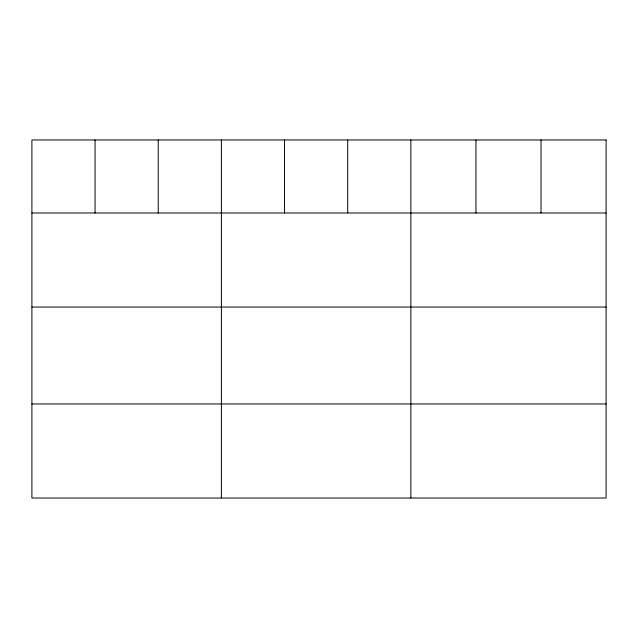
<?xml version="1.0" encoding="UTF-8"?>
<svg xmlns="http://www.w3.org/2000/svg" width="638" height="638" viewBox="0 0 638 638"><rect width="100%" height="100%" fill="white"/><g stroke="black" fill="none" stroke-linecap="round" stroke-linejoin="round"><path stroke-width="0.96" d="M31.9 212.988L606.1 212.988M31.9 307.053L606.1 307.053M31.9 403.966L606.1 403.966M541.024 139.969L541.024 212.988M475.948 139.969L475.948 212.988M410.872 139.969L410.872 498.031M347.71 139.969L347.71 212.988M284.548 139.969L284.548 212.988M221.386 139.969L221.386 498.031M158.224 139.969L158.224 212.988M95.062 139.969L95.062 212.988M606.1 139.969L31.9 139.969L31.9 498.031L606.1 498.031L606.1 139.969"/></g></svg>
